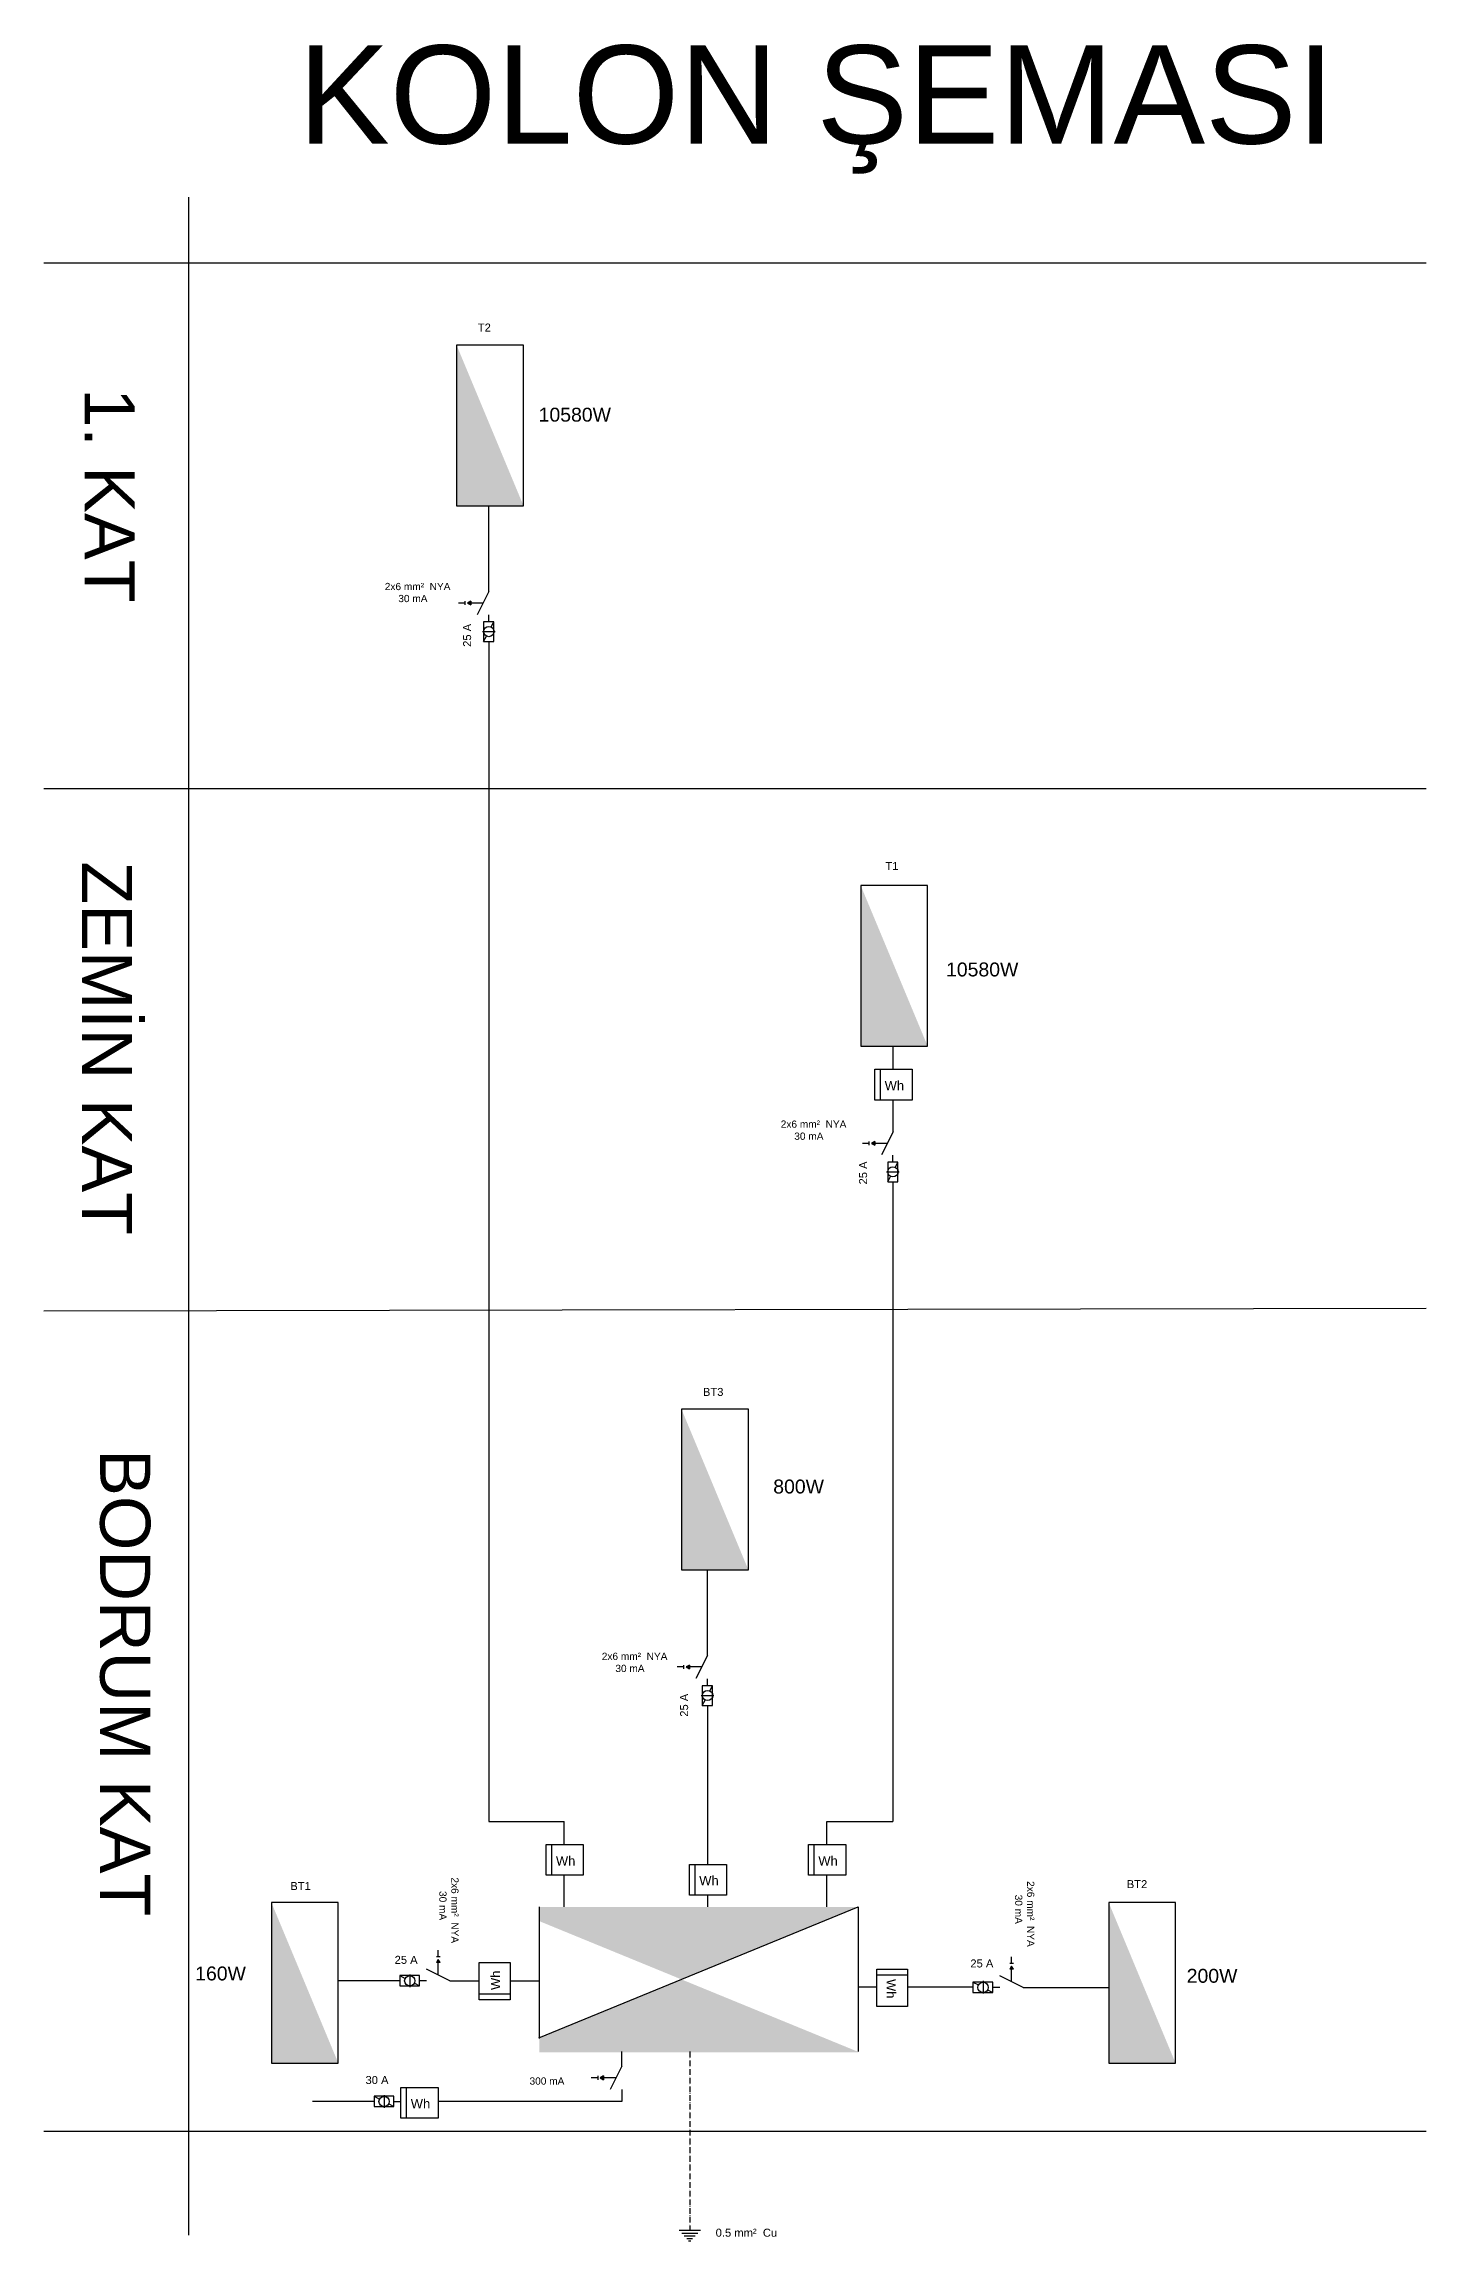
# Model space of a CAD drawing. Header units: millimetres. Extents: x -4402 to 30102, y 1696 to 6551.
# Drawn here: x 27224 to 30102, y 1908 to 6483 of the extents above; entities that cross this region are included whole.
import ezdxf

# ---------------------------------------------------------------- set-up
doc = ezdxf.new("R2010")
doc.units = ezdxf.units.MM
doc.linetypes.add('ACAD_ISO10W100', pattern=[18, 12, -3, 0, -3])
for name, color, linetype in [('CEMAL AYAR  AYD. HAT', 6, 'Continuous'), ('ELEKTRİK YAZI', 2, 'Continuous'), ('LİNYE', 4, 'Continuous'), ('SEMBOL', 1, 'Continuous'), ('TOPRAKLAMA', 1, 'ACAD_ISO10W100')]:
    doc.layers.add(name, color=color, linetype=linetype)
doc.layers.add('SORTI', color=3, linetype='Continuous', lineweight=30)
doc.styles.get("Standard").update_dxf_attribs({"font": 'arial.ttf'})

# ---------------------------------------------------------------- blocks, each defined once
blk = doc.blocks.new('Pano_Aydınlatma_Küçük')
at = {"layer": 'SEMBOL'}
blk.add_lwpolyline([(25, -30), (25, 30), (0, 30), (0, -30)], close=True, dxfattribs=at)
blk.add_solid([(0, 30), (25, -30), (0, -30)], dxfattribs=at)

msp = doc.modelspace()

# ---------------------------------------------------------------- hatches: boundary and pattern name
at = {"layer": 'SEMBOL'}
for points in [[(28112.3, 5322.6), (28105.7, 5318.8), (28112.3, 5315)], [(28953.9, 4197.8), (28947.2, 4193.9), (28953.9, 4190.1)], [(28567.8, 3107.5), (28561.2, 3103.7), (28567.8, 3099.8)], [(28048.7, 2488.2), (28044.8, 2494.8), (28041, 2488.2)], [(29242.4, 2474.5), (29238.6, 2481.1), (29234.8, 2474.5)], [(28388.9, 2252.1), (28382.3, 2248.3), (28388.9, 2244.4)]]:
    msp.add_hatch(color=256, dxfattribs=at).paths.add_polyline_path(points)
at = {"layer": 'SORTI', "ltscale": 2}
h = msp.add_hatch(color=1, dxfattribs=at)
h.paths.add_polyline_path([(28551.3, 2453.2), (28919.5, 2604), (28255, 2604), (28255, 2574.6)])
h.paths.add_polyline_path([(28919.8, 2301.6), (28919.8, 2302.2), (28551.3, 2453.2), (28255, 2331.8), (28255, 2330.1), (28255, 2301.6)])

# ---------------------------------------------------------------- linework, layer by layer
at = {"layer": 'CEMAL AYAR  AYD. HAT', "color": 7, "linetype": 'ByBlock', "true_color": 0xffffff}
for p, q in [((27524.5, 6163.7), (27524.5, 1920.5)), ((27223.6, 6027.3), (30101.9, 6027.3)), ((27223.6, 4933), (30101.9, 4933)), ((27223.6, 3845.4), (30101.9, 3850.4)), ((27223.6, 2137), (30101.9, 2137))]:
    msp.add_line(p, q, dxfattribs=at)
at = {"layer": 'CEMAL AYAR  AYD. HAT', "color": 1, "linetype": 'ByBlock'}
for p, q in [((28150.3, 5343), (28150.3, 5521.2)), ((28149.9, 5238.5), (28149.9, 2782.1)), ((28991.9, 4348), (28991.9, 4396.3)), ((28991.9, 4218.2), (28991.9, 4284.1)), ((28991.4, 4113.7), (28991.4, 2782.1)), ((28605.8, 3127.9), (28605.8, 3306.1)), ((28605.4, 3023.4), (28605.4, 2692.7)), ((28149.9, 2782.1), (28307.3, 2782.1)), ((28307.3, 2733.8), (28307.3, 2782.1)), ((28853.8, 2733.8), (28853.8, 2782.1)), ((28853.8, 2782.1), (28991.4, 2782.1)), ((28307.3, 2604), (28307.3, 2669.9)), ((28853.8, 2604), (28853.8, 2669.9)), ((28605.4, 2628.7), (28605.4, 2604)), ((27964.5, 2450.2), (27836.7, 2450.2)), ((28069.1, 2450.2), (28130.3, 2450.2)), ((28194.2, 2450.2), (28255, 2450.2)), ((28957.8, 2436.9), (28919.8, 2436.9)), ((29158.3, 2436.9), (29021.8, 2436.9)), ((29262.9, 2436.5), (29441, 2436.5)), ((28426.9, 2272.5), (28426.9, 2302.8)), ((27911.1, 2198.7), (27783.2, 2198.7)), ((28426.9, 2199.1), (28044.6, 2199.1)), ((28426.9, 2224), (28426.9, 2199.1))]:
    msp.add_line(p, q, dxfattribs=at)
at = {"layer": 'LİNYE', "color": 1}
for p, q in [((28149.9, 5279.6), (28149.9, 5294.4)), ((28991.4, 4154.8), (28991.4, 4169.6)), ((28605.4, 3064.5), (28605.4, 3079.3)), ((28005.7, 2450.7), (28020.5, 2450.7)), ((29199.4, 2436.9), (29214.2, 2436.9)), ((27952.2, 2199.1), (27967, 2199.1))]:
    msp.add_line(p, q, dxfattribs=at)
at = {"layer": 'SEMBOL'}
for p, q in [((28100.3, 5318.8), (28086.8, 5318.8)), ((28100.3, 5322.6), (28100.3, 5314.9)), ((28112.3, 5322.6), (28105.7, 5318.8)), ((28138.2, 5318.8), (28105.7, 5318.8)), ((28105.7, 5318.8), (28112.3, 5315)), ((28112.3, 5322.6), (28112.3, 5315)), ((28150.3, 5343), (28126.1, 5294.5)), ((28155.1, 5269), (28160.7, 5279.6)), ((28136.9, 5259.5), (28163.2, 5259.5)), ((28139.2, 5238.5), (28145.2, 5250)), ((28953.9, 4284.1), (28953.9, 4348)), ((28953.9, 4348), (29031.5, 4348)), ((28965.6, 4284.1), (28965.6, 4348)), ((29031.5, 4348), (29031.5, 4284.1)), ((29031.5, 4284.1), (28953.9, 4284.1)), ((28991.9, 4218.2), (28967.6, 4169.7)), ((28941.8, 4193.9), (28928.3, 4193.9)), ((28941.8, 4197.8), (28941.8, 4190.1)), ((28953.9, 4197.8), (28947.2, 4193.9)), ((28979.7, 4193.9), (28947.2, 4193.9)), ((28947.2, 4193.9), (28953.9, 4190.1)), ((28953.9, 4197.8), (28953.9, 4190.1)), ((28978.4, 4134.6), (29004.8, 4134.6)), ((28980.7, 4113.7), (28986.7, 4125.1)), ((28996.7, 4144.2), (29002.2, 4154.8)), ((28605.8, 3127.9), (28581.5, 3079.4)), ((28555.7, 3103.7), (28542.3, 3103.7)), ((28555.7, 3107.5), (28555.7, 3099.8)), ((28567.8, 3107.5), (28561.2, 3103.7)), ((28593.7, 3103.7), (28561.2, 3103.7)), ((28561.2, 3103.7), (28567.8, 3099.8)), ((28567.8, 3107.5), (28567.8, 3099.8)), ((28592.3, 3044.3), (28618.7, 3044.3)), ((28594.7, 3023.4), (28600.6, 3034.9)), ((28610.6, 3053.9), (28616.1, 3064.5)), ((28269.3, 2669.9), (28269.3, 2733.8)), ((28269.3, 2733.8), (28346.9, 2733.8)), ((28281, 2669.9), (28281, 2733.8)), ((28346.9, 2733.8), (28346.9, 2669.9)), ((28815.8, 2669.9), (28815.8, 2733.8)), ((28815.8, 2733.8), (28893.4, 2733.8)), ((28827.5, 2669.9), (28827.5, 2733.8)), ((28893.4, 2733.8), (28893.4, 2669.9)), ((28346.9, 2669.9), (28269.3, 2669.9)), ((28567.8, 2628.7), (28567.8, 2692.7)), ((28567.8, 2692.7), (28645.4, 2692.7)), ((28579.5, 2628.7), (28579.5, 2692.7)), ((28645.4, 2692.7), (28645.4, 2628.7)), ((28893.4, 2669.9), (28815.8, 2669.9)), ((28645.4, 2628.7), (28567.8, 2628.7)), ((28069.1, 2450.2), (28020.6, 2474.5)), ((28048.7, 2500.3), (28041, 2500.3)), ((28044.8, 2494.8), (28041, 2488.2)), ((28048.7, 2488.2), (28041, 2488.2)), ((28044.8, 2500.3), (28044.8, 2513.8)), ((28044.8, 2462.4), (28044.8, 2494.8)), ((28048.7, 2488.2), (28044.8, 2494.8)), ((28130.3, 2488.2), (28194.2, 2488.2)), ((28130.3, 2410.6), (28130.3, 2488.2)), ((28194.2, 2488.2), (28194.2, 2410.6)), ((28957.8, 2474.5), (29021.8, 2474.5)), ((28957.8, 2396.8), (28957.8, 2474.5)), ((29021.8, 2474.5), (29021.8, 2396.8)), ((29242.4, 2486.6), (29234.8, 2486.6)), ((29238.6, 2481.1), (29234.8, 2474.5)), ((29242.4, 2474.5), (29234.8, 2474.5)), ((29238.6, 2486.6), (29238.6, 2500)), ((29238.6, 2448.6), (29238.6, 2481.1)), ((29242.4, 2474.5), (29238.6, 2481.1)), ((27964.5, 2461.4), (27976, 2455.4)), ((27985.5, 2463.7), (27985.5, 2437.3)), ((27995.1, 2445.4), (28005.7, 2439.9)), ((28957.8, 2462.7), (29021.8, 2462.7)), ((29158.3, 2447.6), (29169.8, 2441.6)), ((29179.3, 2449.9), (29179.3, 2423.6)), ((29188.8, 2431.7), (29199.4, 2426.1)), ((29262.9, 2436.5), (29214.3, 2460.7)), ((28194.2, 2422.3), (28130.3, 2422.3)), ((28194.2, 2410.6), (28130.3, 2410.6)), ((29021.8, 2396.8), (28957.8, 2396.8)), ((28376.8, 2248.3), (28363.3, 2248.3)), ((28376.8, 2252.1), (28376.8, 2244.4)), ((28388.9, 2252.1), (28382.3, 2248.3)), ((28414.8, 2248.3), (28382.3, 2248.3)), ((28382.3, 2248.3), (28388.9, 2244.4)), ((28388.9, 2252.1), (28388.9, 2244.4)), ((28426.9, 2272.5), (28402.6, 2224)), ((27911.1, 2209.8), (27922.5, 2203.8)), ((27932, 2212.1), (27932, 2185.8)), ((27967, 2164.4), (27967, 2228.3)), ((27967, 2228.3), (28044.6, 2228.3)), ((27978.7, 2164.4), (27978.7, 2228.3)), ((28044.6, 2228.3), (28044.6, 2164.4)), ((27941.6, 2193.9), (27952.2, 2188.3)), ((28044.6, 2164.4), (27967, 2164.4)), ((28590.7, 1930.2), (28546.3, 1930.2)), ((28585.1, 1924.4), (28551.9, 1924.4)), ((28580, 1918.4), (28557, 1918.4)), ((28574.4, 1913.3), (28562.6, 1913.3)), ((28571, 1908.4), (28565.9, 1908.4))]:
    msp.add_line(p, q, dxfattribs=at)
for points in [[(28139.2, 5279.6), (28139.2, 5238.5), (28160.7, 5238.5), (28160.7, 5279.6)], [(28980.7, 4154.8), (28980.7, 4113.7), (29002.2, 4113.7), (29002.2, 4154.8)], [(28594.7, 3064.5), (28594.7, 3023.4), (28616.1, 3023.4), (28616.1, 3064.5)], [(28005.7, 2461.4), (27964.5, 2461.4), (27964.5, 2439.9), (28005.7, 2439.9)], [(29199.4, 2447.6), (29158.3, 2447.6), (29158.3, 2426.1), (29199.4, 2426.1)], [(27952.2, 2209.8), (27911.1, 2209.8), (27911.1, 2188.3), (27952.2, 2188.3)]]:
    msp.add_lwpolyline(points, close=True, dxfattribs=at)
for centre in [(28150.2, 5259.5), (28991.7, 4134.6), (28605.7, 3044.3), (27985.5, 2450.4), (29179.3, 2436.6), (27932, 2198.8)]:
    msp.add_circle(centre, 10.7, dxfattribs=at)
at = {"layer": 'SORTI', "ltscale": 2}
msp.add_line((28918.5, 2603.6), (28253.6, 2331.2), dxfattribs=at)
at = {"layer": 'SORTI', "color": 1, "ltscale": 2}
for p, q in [((28255, 2604), (28255, 2330.1)), ((28919.8, 2302.8), (28919.8, 2604))]:
    msp.add_line(p, q, dxfattribs=at)
at = {"layer": 'TOPRAKLAMA'}
msp.add_line((28568.5, 2302.8), (28568.5, 1930.2), dxfattribs=at)

# ---------------------------------------------------------------- block references
at = {"layer": 'SEMBOL', "xscale": 5.570429081396367, "yscale": 5.570429081396367, "zscale": 5.570429081396367}
for p in [(28083.1, 5688.3), (28924.6, 4563.5), (28551.3, 3473.2), (27697.4, 2445.9), (29441, 2445.9)]:
    msp.add_blockref('Pano_Aydınlatma_Küçük', p, dxfattribs=at)

# ---------------------------------------------------------------- texts
at = {"layer": 'ELEKTRİK YAZI', "color": 3}
msp.add_text('KOLON ŞEMASI', height=204.463, dxfattribs=at).set_placement((27753.1, 6275.4))
at = {"layer": 'ELEKTRİK YAZI'}
for s, height, p in [('T2', 16.66, (28127.2, 5884.1)), ('10580W', 28.96, (28253.8, 5696.5)), ('2x6 mm²  NYA', 15.058, (27933.4, 5345.7)), ('30 mA', 15.06, (27961.6, 5320.7)), ('T1', 16.66, (28976.1, 4763.1)), ('10580W', 28.96, (29102.2, 4541.4)), ('2x6 mm²  NYA', 15.058, (28758, 4226.4)), ('30 mA', 15.06, (28786.2, 4201.3)), ('BT3', 16.66, (28596, 3668)), ('800W', 28.96, (28742.4, 3464.9)), ('2x6 mm²  NYA', 15.058, (28385.3, 3118.3)), ('30 mA', 15.06, (28413.6, 3093.2)), ('BT1', 16.66, (27736.6, 2639.3)), ('BT2', 16.66, (29478.6, 2643.2)), ('160W', 28.96, (27538.6, 2451.1)), ('25 A', 16.66, (27953.9, 2485.6)), ('25 A', 16.66, (29152.9, 2478.1)), ('200W', 28.96, (29603.4, 2446.2)), ('30 A', 16.66, (27893.3, 2235.4)), ('300 mA', 15.06, (28234.9, 2234.1)), ('0.5 mm²  Cu', 16.66, (28622.5, 1917.5))]:
    msp.add_text(s, height=height, dxfattribs=at).set_placement(p)
for s, height, rotation, p in [('1. KAT', 104.42, 270, (27308.3, 5765.8)), ('25 A', 16.66, 90, (28113.2, 5227.6)), ('ZEMİN KAT', 104.42, 270, (27302.7, 4780.9)), ('25 A', 16.66, 90, (28937.8, 4108.3)), ('BODRUM KAT', 104.42, 270, (27340.7, 3557.1)), ('25 A', 16.66, 90, (28565.1, 3000.1)), ('2x6 mm²  NYA', 15.058, 270, (28072, 2665.5)), ('2x6 mm²  NYA', 15.058, 270, (29271.1, 2657.9)), ('30 mA', 15.06, 270, (28047, 2637.2)), ('30 mA', 15.06, 270, (29246, 2629.6))]:
    msp.add_text(s, height=height, rotation=rotation, dxfattribs=at).set_placement(p)
at = {"layer": 'SEMBOL'}
for p in [(28974.4, 4304.5), (28289.8, 2690.3), (28836.3, 2690.3), (28588.3, 2649.2), (27987.5, 2184.8)]:
    msp.add_text('Wh', height=19.33, dxfattribs=at).set_placement(p)
for rotation, p in [(90, (28173.7, 2431.1)), (270, (28978.3, 2454))]:
    msp.add_text('Wh', height=19.33, rotation=rotation, dxfattribs=at).set_placement(p)

doc.saveas('drawing.dxf')
